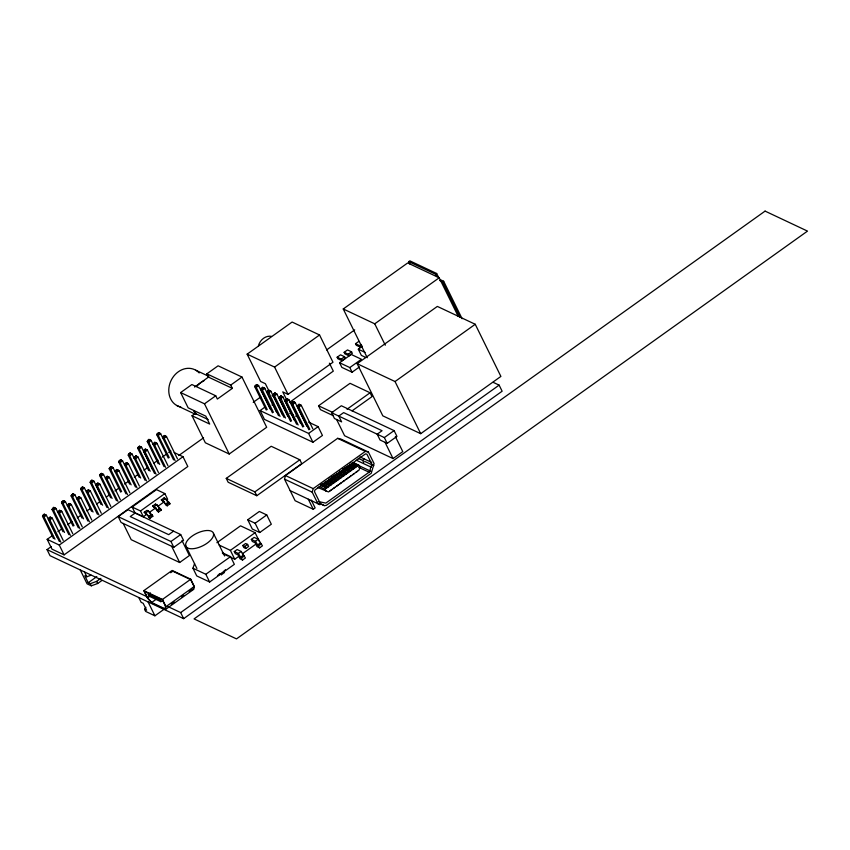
<?xml version="1.0" encoding="UTF-8"?>
<svg xmlns="http://www.w3.org/2000/svg" width="850" height="850" viewBox="0 0 850 850"><rect width="100%" height="100%" fill="white"/><g stroke="black" fill="none" stroke-linecap="round" stroke-linejoin="round"><path stroke-width="1.27" d="M319.664 503.434L324.275 505.612L326.283 505.389L371.269 473.259L374.085 463.569L368.411 452.041L340.701 438.972L337.631 438.334L285.494 475.564L284.495 479.113L295.12 500.714L313.257 509.256L315.138 507.918L311.281 500.087M165.484 609.503L165.984 606.656L162.435 599.452L143.799 590.665L172.125 570.435L190.761 579.222L194.31 586.436L193.811 589.273L165.484 609.503L151.789 603.054L147.347 597.879L143.799 590.665M193.354 588.593L193.811 586.001L190.687 579.647L172.794 571.221L170.701 572.719M324.275 505.612L321.459 504.156L319.77 504.581L317.879 503.699L312.205 492.171L313.204 488.623L365.341 451.392L368.411 452.041M220.384 574.324L209.631 582.006L196.743 575.928L192.939 568.204L194.576 563.646M57.364 537.54L46.399 515.259L44.2 514.197L42.5 516.247L53.465 538.528M68.85 534.639L55.919 508.459L53.72 507.397L52.02 509.447L62.985 531.728M63.219 540.451L52.254 518.171L50.054 517.108L48.354 519.159L59.319 541.439M78.359 527.839L65.439 501.659L63.24 500.597L61.54 502.647L73.079 526.108M70.359 535.351L59.394 513.071L57.885 512.348L59.574 510.308L61.774 511.371L72.739 533.651M87.89 521.039L74.959 494.859L72.76 493.797L71.071 495.848L82.036 518.128M79.879 528.551L68.914 506.271L67.394 505.559L69.094 503.508L71.294 504.571L82.259 526.851M97.399 514.239L84.479 488.059L82.28 487.007L80.58 489.047L91.545 511.328M89.399 521.751L78.434 499.471L76.925 498.759L78.614 496.708L80.814 497.771L91.779 520.051M104.964 503.54L93.999 481.259L91.8 480.197L90.111 482.248L101.076 504.528M98.919 514.951L87.954 492.671L86.445 491.959L88.134 489.908L90.334 490.971L101.299 513.251M116.45 500.639L103.519 474.459L101.32 473.408L99.62 475.447L110.585 497.728M110.829 506.451L99.864 484.171L97.665 483.108L95.965 485.159L106.93 507.439M125.97 493.839L113.05 467.659L110.851 466.597L109.151 468.647L120.689 492.108M117.959 501.351L106.994 479.071L105.485 478.359L107.174 476.308L109.374 477.371L120.339 499.662M135.49 487.039L122.559 460.87L120.36 459.808L118.671 461.848L129.636 484.139M127.489 494.551L116.524 472.271L115.005 471.559L116.705 469.508L118.904 470.571L129.869 492.851M145.01 480.239L132.09 454.059L129.891 453.007L128.191 455.047L139.156 477.328M136.999 487.762L126.034 465.471L124.525 464.759L126.214 462.719L128.414 463.771L139.379 486.062M152.564 469.551L141.599 447.27L139.4 446.207L137.711 448.248L148.676 470.539M146.529 480.951L135.564 458.671L134.045 457.959L135.745 455.908L137.944 456.971L148.909 479.251M164.05 466.639L151.13 440.459L148.931 439.408L147.231 441.447L158.196 463.728M158.429 472.462L147.464 450.171L145.265 449.119L143.565 451.159L154.53 473.439M173.57 459.85L160.65 433.67L158.451 432.608L156.751 434.647L168.289 458.108M165.569 467.351L154.604 445.071L153.085 444.359L154.785 442.308L156.984 443.371L167.949 465.662M175.089 460.562L164.124 438.281L162.605 437.559L164.305 435.519L166.504 436.581L177.469 458.862M270.162 409.084L258.623 385.624L256.424 384.561L254.724 386.612L266.262 410.061M276.356 411.825L264.817 388.365L262.618 387.313L260.918 389.353L272.457 412.813M278.524 415.661L266.985 392.211L268.674 390.161L270.874 391.223L282.413 414.683M287.863 416.341L276.898 394.06L274.699 392.998L272.999 395.048L283.964 417.329M290.604 421.43L279.055 397.981L280.755 395.93L282.954 396.993L294.493 420.453M300.517 423.289L288.979 399.829L286.779 398.767L285.079 400.817L296.618 424.267M306.712 426.031L295.173 402.571L292.974 401.519L291.274 403.559L302.812 427.019M312.821 428.804L301.272 405.354L299.072 404.292L297.383 406.332L308.922 429.792M164.539 608.929L154.913 615.804L145.626 611.416L144.574 609.291L145.924 607.272M192.036 415.746L209.695 424.065L205.806 416.149L188.148 407.83L180.636 392.562L191.877 384.54L215.741 395.781L217.356 399.064L232.347 388.365L230.732 385.082L206.858 373.83L218.099 365.808L241.974 377.049L266.677 427.274L229.213 454.027L205.339 442.776L192.036 415.746L195.224 413.472L208.176 419.571M194.554 387.058L208.473 377.113L232.347 388.365M268.727 390.501L265.37 383.69L260.567 381.427L247.148 354.152L292.113 322.044L319.558 334.974L332.977 362.249L288.012 394.358L282.763 391.882L286.673 399.84M43.01 515.047L44.019 516.959L46.399 515.259L44.954 514.558L42.5 516.247L44.019 516.959L54.984 539.24M52.53 508.247L53.539 510.159L55.919 508.459L54.474 507.758L52.02 509.447L53.539 510.159L64.504 532.44M109.661 467.447L110.67 469.359L113.05 467.659L111.605 466.958L109.151 468.647L110.67 469.359L121.635 491.64M138.21 447.058L139.219 448.97L141.599 447.27L140.165 446.558L137.711 448.248L139.219 448.97L150.184 471.251M180.636 392.562L204.499 403.814L215.741 395.781M230.732 385.082L241.974 377.049M458.235 316.391L439.195 277.791L409.859 263.967L408.723 261.641L409.838 260.844L436.666 273.487L438.621 277.472M57.885 512.348L60.339 510.669L61.774 511.371L59.394 513.071L58.384 511.158M67.394 505.559L69.849 503.869L71.294 504.571L68.914 506.271L67.904 504.358M76.925 498.759L79.379 497.069L80.814 497.771L78.434 499.471L77.424 497.558M86.445 491.959L88.889 490.269L90.334 490.971L87.954 492.671L86.944 490.758M105.485 478.359L107.939 476.669L109.374 477.371L106.994 479.071L105.984 477.158M115.005 471.559L117.459 469.869L118.904 470.571L116.524 472.271L115.515 470.358M124.525 464.759L126.979 463.069L128.414 463.771L126.034 465.471L125.035 463.569M134.045 457.959L136.499 456.269L137.944 456.971L135.564 458.671L134.555 456.758M144.075 449.969L145.084 451.871L147.464 450.171L146.019 449.469L143.565 451.159L145.084 451.871L156.049 474.162M153.085 444.359L155.539 442.669L156.984 443.371L154.604 445.071L153.595 443.158M162.605 437.559L165.059 435.869M367.253 357.754L343.251 308.975L407.692 262.947L409.859 263.967M247.148 354.152L274.592 367.083L319.558 334.974M255.234 385.411L256.243 387.324L258.623 385.624L257.178 384.922L254.724 386.612L256.243 387.324L267.208 409.604M174.186 452.551L182.994 456.705L187.818 466.512L64.101 554.859L51.977 549.153L47.164 539.346L52.541 535.511M57.917 531.664L62.22 528.594M67.596 524.747L71.899 521.677M77.286 517.831L81.589 514.76M86.966 510.924L90.196 508.619M96.645 504.007L99.875 501.702M106.324 497.091L109.554 494.785M114.931 490.949L119.234 487.868M124.621 484.033L128.924 480.962M134.3 477.116L138.603 474.045M143.979 470.199L147.209 467.893M153.669 463.293L157.972 460.211M162.276 457.141L166.579 454.07M168.725 452.529L170.882 450.999M267.484 391.011L268.239 391.372L269.429 390.522L270.874 391.223L268.494 392.923L266.985 392.211M493.159 382.33L499.131 385.135L502.127 391.223L183.653 618.662L50.023 555.688L47.026 549.599L51.34 546.518M178.734 455.547L203.564 437.814M253.226 402.348L260.78 396.95M326.634 349.913L354.705 329.874M408.723 261.641L435.614 274.242L436.666 273.487M47.164 539.346L59.277 545.062L182.994 456.705M343.251 308.975L374.744 323.818L439.195 277.791M439.652 280.617L440.704 279.862L443.668 281.265L462.103 318.718M308.646 422.174L318.112 426.636L322.447 435.455L312.928 442.244L264.446 419.401L260.1 410.582L265.391 406.799M279.565 396.78L280.319 397.141L281.509 396.291L282.954 396.993L280.574 398.692L279.055 397.981M362.036 345.982L360.358 347.193L356.299 345.281L355.534 343.729L358.913 341.328M337.142 357.234L340.521 354.822L344.569 356.734L345.334 358.275L341.966 360.687L337.907 358.774L337.142 357.234L341.201 359.146L341.966 360.687M344.144 352.336L347.512 349.924L351.571 351.836L352.336 353.377L348.957 355.789L344.909 353.876L344.144 352.336L348.203 354.248L348.957 355.789M440.959 281.265L442.627 282.009L443.668 281.265M118.224 516.651L127.968 509.692L180.699 534.544L183.558 540.345L173.814 547.304L121.072 522.452L118.224 516.651L170.956 541.503L173.814 547.304M146.508 514.452L143.331 516.726L134.98 512.784L132.143 507.025L156.506 489.632L164.857 493.574L167.684 499.332M355.534 343.729L359.592 345.642L361.282 344.441M341.201 359.146L344.569 356.734M348.203 354.248L351.571 351.836M365.861 357.521L361.367 355.396L358.328 349.223L362.281 346.396M339.564 362.727L351.178 354.439L361.431 359.274L349.817 367.561L339.564 362.727L341.838 367.37L352.102 372.204L359.497 366.924M289.425 402.475L333.306 371.131L329.396 363.184M135.129 513.071L130.252 516.545L168.672 534.65L173.538 531.176M132.143 507.025L140.505 510.967L164.857 493.574M152.671 506.058L155.444 504.082L156.878 504.751L161.298 510.032L158.525 512.008L154.105 506.738L152.671 506.058L154.764 508.087M161.319 499.874L164.093 497.898L165.527 498.578L169.958 503.848L167.184 505.835L162.754 500.554L161.319 499.874L163.423 501.904M144.202 512.284L146.976 510.308L148.399 510.978L152.83 516.258L150.057 518.234L145.626 512.964L144.202 512.284L146.296 514.314M165.527 498.578L162.754 500.554L166.228 505.378M299.837 404.653L297.383 406.332L298.892 407.054L309.857 429.335M357.149 363.694L437.346 306.414L475.235 324.275L500.894 376.422L420.697 433.691L382.808 415.841L357.149 363.694L395.038 381.544L420.697 433.691M149.685 512.189L156.039 507.641M158.153 506.132L164.507 501.596M159.683 508.226L156.91 510.212L157.579 511.562M158.939 507.843L156.878 504.751L154.105 506.738L157.866 510.659L160.639 508.683M169.288 502.499L168.343 502.053L165.569 504.029L166.515 504.475L169.288 502.499L169.958 503.848M151.884 515.812L148.399 510.978L145.626 512.964L149.398 516.885L152.171 514.909L152.83 516.258M333.444 415.767L320.471 409.658L318.569 405.79L350.041 383.318L370.09 392.764L371.992 396.631L352.059 410.858M226.249 478.38L271.203 446.271L299.837 459.765L301.739 463.622L256.785 495.731L228.151 482.237L226.249 478.38L254.883 491.874L256.785 495.731M91.078 575.206L86.838 576.746L84.809 575.79L88.23 582.739L96.815 576.619M331.617 412.717L341.36 405.758L394.092 430.61L396.95 436.401L387.207 443.36L380.046 439.992L377.198 434.191L382.064 430.716L343.644 412.611L338.778 416.086L341.626 421.887L334.464 418.508L331.617 412.717L384.349 437.569L387.207 443.36M88.23 582.739L90.259 583.695L96.624 581.379L100.895 578.329M80.24 569.925L87.082 583.833L91.311 585.82L97.665 583.504L101.936 580.465M260.1 410.582L308.592 433.426L318.112 426.636M347.013 409.243L370.09 392.764M170.956 541.503L180.699 534.544M395.038 381.544L475.235 324.275M254.883 491.874L299.837 459.765M123.218 523.462L131.208 539.686L179.648 562.509L189.391 555.549L181.974 540.494M247.743 519.764L259.356 511.466L266.751 514.951L271.32 524.227L259.707 532.525L252.301 529.04L247.743 519.764L255.138 523.249L259.707 532.525M216.899 542.725L240.55 525.831L255.106 532.695L259.484 541.577M162.934 600.185L160.841 601.683L149.228 596.211L148.325 594.384L150.429 592.886M147.592 597.805L144.468 591.451L162.361 599.877L165.484 606.231L165.028 608.823L151.651 602.512L147.592 597.805L149.696 596.307M255.138 523.249L266.751 514.951M151.651 602.512L156.889 598.772M384.349 437.569L394.092 430.61M219.183 545.073L230.382 550.354L255.106 532.695M162.435 599.452L190.761 579.222M234.281 551.565L237.129 549.536L241.198 551.459L245.416 557.982L242.569 560.023L240.019 558.822L238.117 554.954L235.291 553.616L234.281 551.565L238.351 553.488L242.569 560.023M242.781 545.509L245.629 543.479L247.605 544.414L248.614 546.465L245.767 548.494L243.791 547.559L242.781 545.509L244.758 546.454L245.767 548.494M251.324 539.41L254.171 537.381L258.241 539.304L262.459 545.827L259.611 547.867L257.061 546.656L255.159 542.799L252.333 541.461L251.324 539.41L255.393 541.333L259.611 547.867M358.094 458.256L362.631 460.392L364.501 459.053M320.418 484.904L326.389 487.719L328.185 486.954M324.838 483.161L329.609 485.414L331.415 484.649L325.444 481.833M328.058 480.866L332.828 483.108L334.634 482.343L329.864 480.101M330.087 477.998L336.058 480.813L337.854 480.048L331.893 477.233M333.306 475.703L339.277 478.507L341.073 477.743L337.493 476.064M336.536 473.397L342.497 476.212L344.303 475.447L339.522 473.195M339.756 471.091L345.716 473.907L347.522 473.142L341.551 470.337M342.975 468.796L348.946 471.601L350.742 470.847L345.971 468.594M346.194 466.491L352.166 469.306L353.961 468.541L349.191 466.289M349.424 464.196L355.385 467.001L357.191 466.236L352.421 463.994M192.939 568.204L205.827 574.271L230.552 556.612L234.356 564.336L223.603 572.018M244.758 546.454L247.605 544.414M319.058 486.402L325.019 489.207L358.743 465.131L359.837 467.362L359.061 470.124L328.504 491.948L317.772 487.507M238.351 553.488L241.198 551.459M255.393 541.333L258.241 539.304M165.984 606.656L194.31 586.436M171.317 604.329L174.473 602.076M181.815 596.827L183.908 595.329M189.157 591.589L192.302 589.337M230.276 557.122L234.749 559.236L239.052 556.166M242.282 553.86L256.254 543.883M240.252 557.356L243.1 555.326M257.295 545.201L260.142 543.171M241.559 557.972L244.407 555.942M258.602 545.817L261.449 543.788M221.446 574.696L224.442 572.549L223.879 571.391L220.883 573.527L221.446 574.696L219.3 573.676M336.611 419.517L344.601 435.742L393.04 458.575L402.783 451.616L395.367 436.549M167.535 606.39L180.657 612.574L499.131 385.135M358.328 349.223L365.075 352.399M318.569 405.79L332.722 412.462M291.784 402.369L303.758 426.562M297.882 405.142L298.892 407.054L301.272 405.354L299.072 404.292M261.428 388.152L273.402 412.346M273.509 393.848L285.483 418.041M285.589 399.617L298.138 424.989M272.117 395.59L274.433 396.684M271.989 404.897L274.348 406.013M289.723 413.259L293.271 414.928M295.641 416.043L299.189 417.711M195.723 370.186L208.845 376.369M337.631 438.334L365.341 451.392M359.975 456.918L371.684 462.442M364.608 461.359L373.841 465.704M356.224 460.137L371.237 467.213M352.782 462.315L358.743 465.131M353.589 463.133L370.908 471.293M351.029 463.038L357 465.853M358.572 467.266L368.964 472.164M349.616 464.578L355.385 467.001M347.809 465.343L353.781 468.159M346.386 466.884L352.166 469.306M344.59 467.649L350.551 470.454M343.166 469.179L348.946 471.601M342.561 470.507L347.331 472.759M339.947 471.484L345.716 473.907M338.141 472.249L344.112 475.054M336.728 473.779L342.497 476.212M334.921 474.544L340.882 477.36M333.498 476.085L339.277 478.507M331.702 476.85L337.663 479.666M176.683 405.45L195.766 414.439M330.278 478.391L336.058 480.813M328.472 479.156L334.443 481.961M327.059 480.686L332.828 483.108M325.252 481.451L331.224 484.266M323.829 482.991L329.609 485.414M322.033 483.756L327.994 486.561M322.224 484.139L326.995 486.391M320.609 485.286L326.389 487.719M285.494 475.564L313.204 488.623M284.495 479.113L312.205 492.171M318.197 501.574L320.503 502.669M290.169 490.641L319.77 504.581M157.261 433.457L169.235 457.651M163.115 436.369L164.124 438.281L166.504 436.581L164.305 435.519M147.741 440.257L159.715 464.451M128.701 453.858L140.675 478.04M119.17 460.658L131.144 484.851M100.13 474.257L112.104 498.451M160.352 509.586L161.298 510.032M90.61 481.047L102.584 505.24M96.475 483.958L108.449 508.151M152.171 514.909L151.215 514.452L148.442 516.439L149.111 517.788M222.36 552.755L230.552 556.612M222.434 553.435L228.034 556.07M81.09 487.847L93.064 512.04M71.57 494.647L83.544 518.84M62.05 501.447L74.024 525.64M48.864 517.958L60.839 542.151M148.325 594.384L159.938 599.856L160.841 601.683M47.026 549.599L147.252 596.827M144.574 609.291L146.604 610.247L143.183 603.298L141.153 602.342L138.784 597.518M292.974 401.519L293.654 401.859M286.779 398.767L287.459 399.118M280.755 395.93L281.435 396.281M274.699 392.998L275.379 393.348M268.674 390.161L269.354 390.511M262.618 387.313L263.298 387.653M256.424 384.561L257.104 384.912M158.451 432.608L159.131 432.958M148.931 439.408L149.611 439.748M154.785 442.308L155.465 442.659M145.265 449.119L145.945 449.459M139.4 446.207L140.091 446.547M129.891 453.007L130.571 453.348M135.745 455.908L136.425 456.259M120.36 459.808L121.051 460.147M126.214 462.719L126.905 463.059M110.851 466.597L111.531 466.947M116.705 469.508L117.385 469.859M101.32 473.408L102 473.748M107.174 476.308L107.865 476.659M91.8 480.197L92.491 480.547M97.665 483.108L98.345 483.459M82.28 487.007L82.96 487.348M88.134 489.908L88.814 490.259M78.614 496.708L79.305 497.059M72.76 493.797L73.451 494.147M63.24 500.597L63.92 500.947M69.094 503.508L69.774 503.859M59.574 510.308L60.265 510.648M53.72 507.397L54.4 507.748M44.2 514.197L44.88 514.548M50.054 517.108L50.734 517.459M166.196 499.928L168.3 502.531M234.749 559.236L230.382 550.354M442.627 282.009L459.903 317.135M374.744 323.818L385.284 345.228M359.592 345.642L360.358 347.193M349.817 367.561L352.102 372.204M385.061 442.351L393.04 458.575M362.631 460.392L363.736 462.634M357.478 471.251L355.863 472.409M354.259 473.556L352.644 474.704M350.795 476.021L349.467 476.978M347.809 478.157L346.205 479.304M344.59 480.462L342.975 481.61M341.371 482.757L339.756 483.905M338.141 485.063L336.536 486.211M308.592 433.426L312.928 442.244M334.921 487.358L333.306 488.516M274.592 367.083L288.012 394.358M331.702 489.664L330.087 490.811M291.539 420.973L280.319 397.141M325.019 489.207L326.124 491.438M280.033 416.383L268.239 391.372M308.306 499.194L313.257 509.256M206.858 373.83L208.473 377.113M204.499 403.814L229.213 454.027M193.8 410.571L195.224 413.472M213.477 533.396A15.215 6.906 -26.2 0 1 194.459 548.537A15.215 6.906 -26.2 0 1 190.963 536.956A15.215 6.906 -26.2 0 1 213.477 533.396L224.602 555.996M205.827 574.271L209.631 582.006M164.093 497.898L164.433 498.578M166.515 504.475L167.184 505.835M185.789 545.859L196.903 568.469M155.444 504.082L155.773 504.751M157.866 510.659L158.525 512.008M171.668 546.284L179.648 562.509M149.398 516.885L150.057 518.234M140.505 510.967L143.331 516.726M180.657 612.574L183.653 618.662M148.07 601.896L154.913 615.804M96.624 581.379L97.665 583.504M84.469 571.923L86.838 576.746M90.259 583.695L91.311 585.82M59.277 545.062L64.101 554.859M435.614 274.242L436.719 276.579M180.784 407.001A20.049 16.798 -64.8 0 1 171.594 379.483A20.049 16.798 -64.8 0 1 199.176 372.938M195.893 413.376A20.049 16.798 -64.8 0 1 193.864 410.624M197.221 385.889A20.049 16.798 -64.8 0 1 204.17 380.609M258.421 345.727A11.932 9.998 -64.8 0 1 271.511 336.377M225.484 569.691A15.215 6.906 -26.2 0 1 223.858 571.274M219.799 574.218A15.215 6.906 -26.2 0 1 217.483 575.492M370.611 467.489L369.835 471.665L325.816 503.104L319.462 501.776L314.468 491.629L314.936 490.004L365.511 453.879L366.924 454.176L371.918 464.312L370.611 467.489M63.994 500.958L61.54 502.647L63.059 503.359L65.439 501.659L63.994 500.958M73.525 494.158L71.071 495.848L72.579 496.559L74.959 494.859L73.525 494.158M83.034 487.358L80.58 489.047L82.099 489.759L84.479 488.059L83.034 487.358M92.565 480.558L90.111 482.248L91.619 482.959L93.999 481.259L92.565 480.558M102.074 473.758L99.62 475.447L101.139 476.159L103.519 474.459L102.074 473.758M121.125 460.158L118.671 461.848L120.179 462.559L122.559 460.87L121.125 460.158M130.645 453.358L128.191 455.047L129.71 455.759L132.09 454.059L130.645 453.358M149.685 439.758L147.231 441.447L148.75 442.159L151.13 440.459L149.685 439.758M159.205 432.969L156.751 434.647L158.27 435.37L160.65 433.67L159.205 432.969M50.809 517.469L48.354 519.159L49.874 519.871L52.254 518.171L50.809 517.469M98.419 483.469L95.965 485.159L97.484 485.871L99.864 484.171L98.419 483.469M263.373 387.664L260.918 389.353L262.438 390.065L264.817 388.365L263.373 387.664M275.453 393.359L272.999 395.048L274.518 395.76L276.898 394.06L275.453 393.359M287.534 399.128L285.079 400.817L286.599 401.529L288.979 399.829L287.534 399.128M293.728 401.869L291.274 403.559L292.793 404.271L295.173 402.571L293.728 401.869M765.074 211.108L194.066 618.896L236.491 638.892L807.5 231.104L765.074 211.108"/></g></svg>
